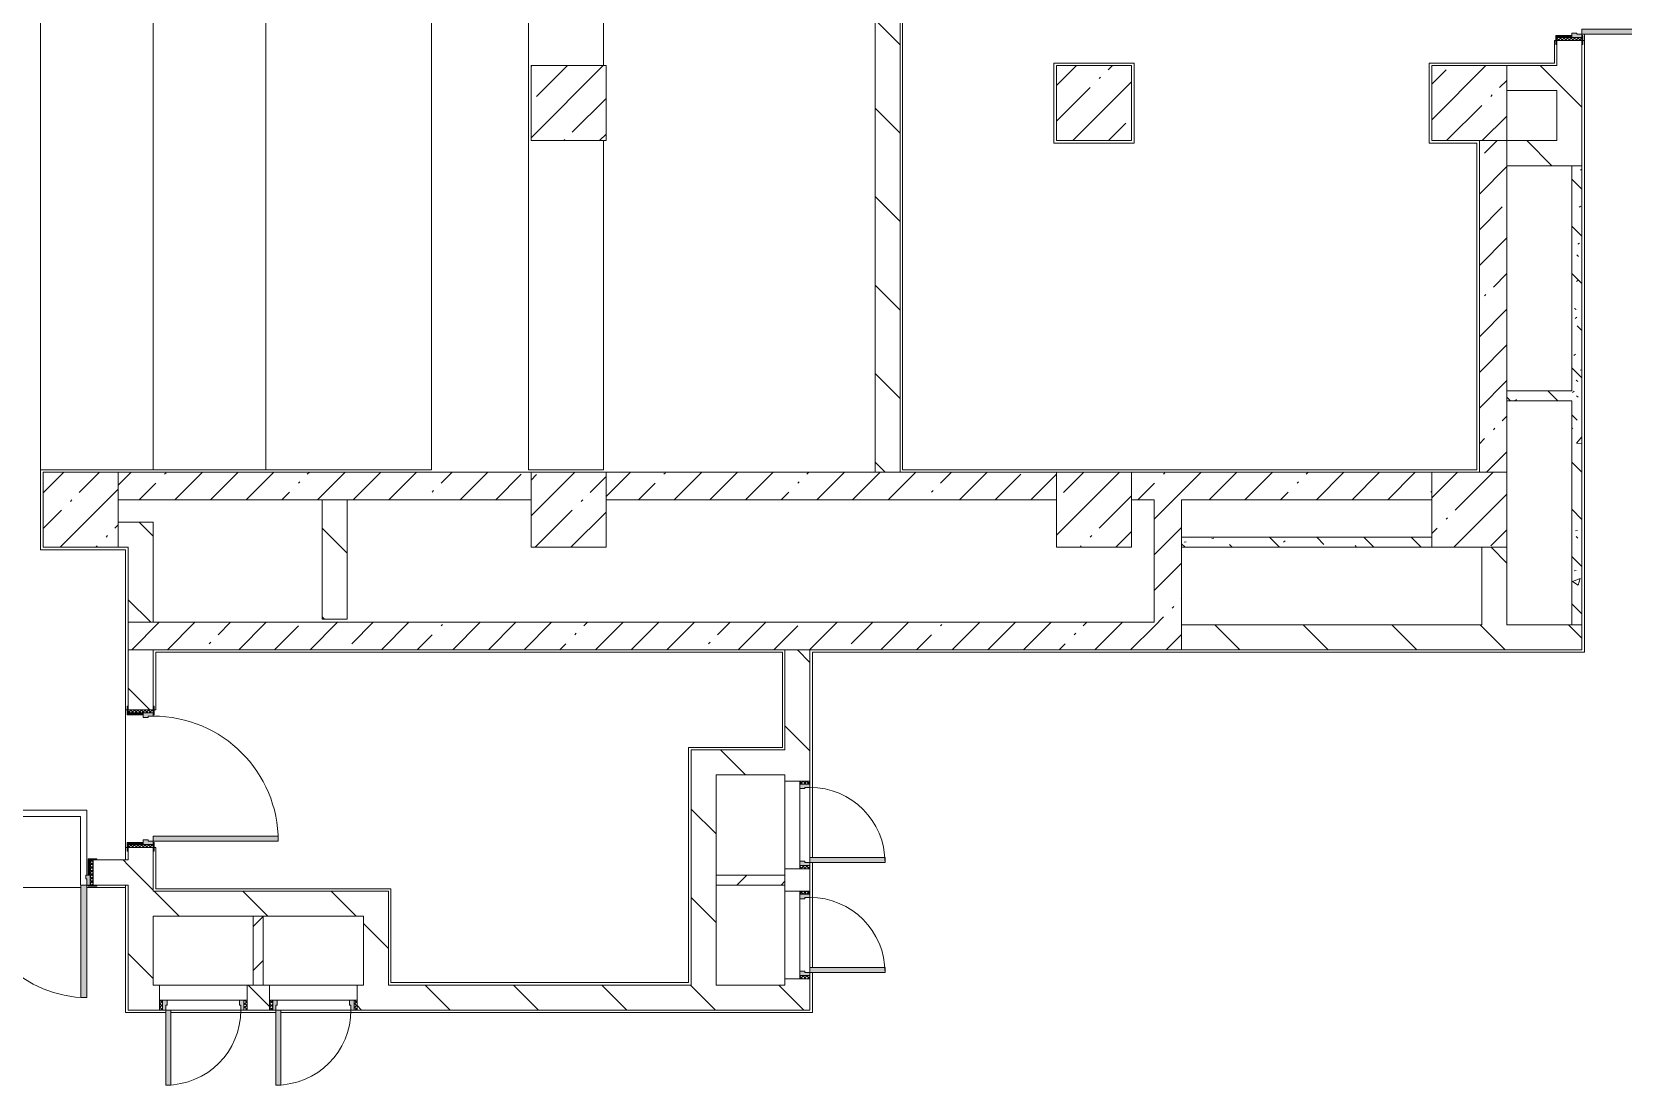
# Model space of a CAD drawing. Header units: millimetres. Extents: x 81494 to 296443, y -8553 to 29000.
# Drawn here: x 191253 to 203973, y 10300 to 18720 of the extents above; entities that cross this region are included whole.
import ezdxf

# ---------------------------------------------------------------- set-up
doc = ezdxf.new("R2010")
doc.units = ezdxf.units.MM
for name, color, linetype, lineweight, true_color in [('A-DOOR-5', 7, 'Continuous', 5, 0xe2e2e2), ('A-DOOR-6', 7, 'Continuous', 5, 0xaaaaaa), ('A-DOOR-FRAM-4', 7, 'Continuous', 5, 0xe2e2e2), ('A-DOOR-FRAM-5', 7, 'Continuous', 5, 0xaaaaaa), ('A-FLOR-2', 7, 'Continuous', 5, 0xaaaaaa), ('I-WALL-5', 7, 'Continuous', 5, 0x787878)]:
    doc.layers.add(name, color=color, linetype=linetype, lineweight=lineweight, true_color=true_color)
for name, color, linetype, lineweight in [('A-WALL', 7, 'Continuous', 9), ('I-WALL-3', 7, 'Continuous', 5), ('S-COLS-1', 7, 'Continuous', 5), ('S-STRS-2', 7, 'Continuous', 5)]:
    doc.layers.add(name, color=color, linetype=linetype, lineweight=lineweight)
pattern_1 = [(135, (169433.17, 0), (-353.5534, -353.5534), [])]
pattern_2 = [(45, (169433.17, 0), (-285.123, 285.123), []), (45, (169718.3, 0), (-285.123, 285.123), [504.031, -100.806, 16.764, -84.042])]
pattern_3 = [(135, (169433.17, 0), (-377.171, -377.171), [533.4, -88.9, 17.78, -88.9]), (135, (169433.17, 376.94), (-377.171, -377.171), []), (50, (169433.17, 0), (637.6445, -55.7866), [66.675, -733.425]), (355, (169433.2, 0), (-123.349, 668.699), [53.34, -586.74]), (100.451, (169486.3, -4.65), (514.299, 612.908), [56.665, -623.315]), (46.184, (169433.2, 177.8), (948.776, -147.15), [100.012, -1100.137]), (96.636, (169512.2, 165.5), (830.91, 865.997), [84.998, -934.973]), (351.184, (169433.2, 177.8), (830.918, 865.988), [80.01, -880.11]), (21, (169522.07, 133.35), (530.6506, -357.928), [66.675, -733.425]), (326, (169522.1, 133.35), (216.308, 644.658), [53.34, -586.74]), (71.451, (169566.3, 103.5), (746.96, 286.724), [56.665, -623.315]), (37.5, (169433.17, 0), (10.8105, 295.9426), [16.764, -562.864, 16.764, -578.866, -588.962]), (37.5, (169433.17, 0), (10.8105, 295.9426), [-1175.258, 16.764, -572.198]), (7.5, (169433.17, 0), (233.8692, 350.6318), [16.764, -322.834, 16.764, -549.529, -224.472]), (7.5, (169433.17, 0), (233.8692, 350.6318), [-905.891, 16.764, -207.708]), (327.5, (169234.92, 0), (474.5678, -20.0513), [16.764, -205.486, 16.764, -676.656, -920.115]), (327.5, (169234.92, 0), (474.5678, -20.0513), [-915.67, 16.764, -903.351]), (317.5, (169146.02, 0), (518.452, 88.9934), [16.764, -272.161, 16.764, -443.738, -653.415]), (317.5, (169146.02, 0), (518.452, 88.9934), [-749.427, 16.764, -636.651])]
pattern_4 = [(135, (1751.41, 164.685), (-14.14214, -14.14214), []), (225, (1751.41, 164.685), (14.14214, -14.14214), [])]
pattern_5 = [(45, (-371.384, 164.685), (-14.1421, 14.1421), []), (135, (-371.384, 164.685), (-14.1421, -14.1421), [])]
pattern_6 = [(45, (169433.17, 0), (-176.7767, 176.7767), [])]
pattern_7 = [(135, (1951.41, 164.685), (-14.14214, -14.14214), []), (225, (1951.41, 164.685), (14.14214, -14.14214), [])]
pattern_8 = [(45, (-171.384, 164.685), (-14.1421, 14.1421), []), (135, (-171.384, 164.685), (-14.1421, -14.1421), [])]

# ---------------------------------------------------------------- blocks, each defined once
blk = doc.blocks.new('BSC_Колонна _Прямоугольная - 600х600-V193-1_3_4_птичка')
at = {"layer": 'S-COLS-1'}
h = blk.add_hatch(dxfattribs=at)
h.set_pattern_fill('FP_122', color=256, style=0, pattern_type=2)
h.set_pattern_definition([(45, (-26110, -14900), (-285.123, 285.123), []), (45, (-25824.88, -14900), (-285.123, 285.123), [504.031, -100.806, 16.764, -84.042])])
h.paths.add_polyline_path([(300, -300), (300, 300), (-300, 300), (-300, -300)])
for p, q in [((300, 300), (-300, 300)), ((-300, 300), (-300, -300)), ((300, -300), (300, 300)), ((-300, -300), (300, -300))]:
    blk.add_line(p, q, dxfattribs=at)
blk = doc.blocks.new('BSC_Колонна _Прямоугольная - 600х600-V224-1_3_4_птичка')
at = {"layer": 'S-COLS-1'}
h = blk.add_hatch(dxfattribs=at)
h.set_pattern_fill('FP_149', color=256, style=0, pattern_type=2)
h.set_pattern_definition([(45, (-33310, -18150), (-285.123, 285.123), []), (45, (-33024.88, -18150), (-285.123, 285.123), [504.031, -100.806, 16.764, -84.042])])
h.paths.add_polyline_path([(60, -300), (300, -300), (300, 300), (-300, 300), (-300, -300)])
for p, q in [((300, 300), (-300, 300)), ((-300, 300), (-300, -300)), ((300, -300), (300, 300)), ((-300, -300), (300, -300))]:
    blk.add_line(p, q, dxfattribs=at)
blk = doc.blocks.new('BSC_Колонна _Прямоугольная - 600х600-V234-1_3_4_птичка')
at = {"layer": 'S-COLS-1'}
h = blk.add_hatch(dxfattribs=at)
h.set_pattern_fill('FP_155', color=256, style=0, pattern_type=2)
h.set_pattern_definition([(45, (-33310, -14900), (-285.123, 285.123), []), (45, (-33024.88, -14900), (-285.123, 285.123), [504.031, -100.806, 16.764, -84.042])])
h.paths.add_polyline_path([(-300, -300), (300, -300), (300, 300), (-300, 300), (-300, -135)])
for p, q in [((300, 300), (-300, 300)), ((-300, 300), (-300, -300)), ((300, -300), (300, 300)), ((-300, -300), (300, -300))]:
    blk.add_line(p, q, dxfattribs=at)
blk = doc.blocks.new('BSC_Колонна _Прямоугольная - 600х600-V248-1_3_4_птичка')
at = {"layer": 'S-COLS-1'}
h = blk.add_hatch(dxfattribs=at)
h.set_pattern_fill('FP_159', color=256, style=0, pattern_type=2)
h.set_pattern_definition([(45, (-30310, -14900), (-285.123, 285.123), []), (45, (-30024.88, -14900), (-285.123, 285.123), [504.031, -100.806, 16.764, -84.042])])
h.paths.add_polyline_path([(31, -300), (300, -300), (300, 300), (-300, 300), (-300, -300)])
for p, q in [((300, 300), (-300, 300)), ((-300, 300), (-300, -300)), ((300, -300), (300, 300)), ((-300, -300), (300, -300))]:
    blk.add_line(p, q, dxfattribs=at)
blk = doc.blocks.new('110_Дверь_СКБ_2Ст - Д-10 1800x2100h_Актовый зал EI30-23435156-1_3_4_птичка')
at = {"layer": 'A-DOOR-5'}
for points in [[(-838, 1000), (-888, 1000), (-887, 100), (-838, 100), (-838, 966)], [(862, 1000), (862, 100), (912, 100), (912, 1000)]]:
    blk.add_hatch(color=256, dxfattribs=at).paths.add_polyline_path(points)
h = blk.add_hatch(color=256, dxfattribs=at)
h.paths.add_polyline_path([(928, 100), (912, 100), (912, 50), (902, 50), (902, 20), (937, 20), (937, 100)])
h.paths.add_polyline_path([(-888, 100), (-913, 100), (-913, 20), (-878, 20), (-883, 50), (-888, 50)])
at = {"layer": 'A-DOOR-6'}
h = blk.add_hatch(dxfattribs=at)
h.set_pattern_fill('FP_169', color=256, style=0, pattern_type=2)
h.set_pattern_definition([(135, (1351.41, 164.685), (-14.1421, -14.1421), []), (225, (1351.41, 164.685), (14.1421, -14.1421), [])])
h.paths.add_polyline_path([(937, 100), (937, -100), (962, -100), (962, 100)])
at = {"layer": 'A-DOOR-FRAM-4'}
for points in [[(-938, 108), (-968, 108), (-968, 100), (-898, 100), (-898, 108), (-916, 108)], [(-898, 20), (-913, 20), (-913, -100), (-898, -100)], [(992, 108), (922, 108), (928, 100), (992, 100)], [(922, 20), (928, -100), (937, -100), (937, 20), (928, 20)], [(-898, -100), (-968, -100), (-968, -108), (-898, -108)], [(962, -100), (922, -100), (928, -108), (992, -108), (992, -100)]]:
    blk.add_hatch(color=256, dxfattribs=at).paths.add_polyline_path(points)
at = {"layer": 'A-DOOR-FRAM-5'}
h = blk.add_hatch(dxfattribs=at)
h.set_pattern_fill('FP_170', color=256, style=0, pattern_type=2)
h.set_pattern_definition([(45, (-771.384, 164.685), (-14.1421, 14.1421), []), (135, (-771.384, 164.685), (-14.1421, -14.1421), [])])
h.paths.add_polyline_path([(-938, 100), (-938, -100), (-913, -100), (-913, 100)])
at = {"layer": 'A-DOOR-6'}
for p, q in [((-888, 1000), (-888, 100)), ((-838, 1000), (-888, 1000)), ((-838, 100), (-838, 1000)), ((912, 1000), (862, 1000)), ((862, 1000), (862, 100)), ((912, 100), (912, 1000)), ((-888, 100), (-838, 100)), ((862, 100), (912, 100))]:
    blk.add_line(p, q, dxfattribs=at)
for centre, start, end in [((-888, 100), 0, 90), ((912, 100), 90, 180)]:
    blk.add_arc(centre, 900, start, end, dxfattribs=at)
at = {"layer": 'A-DOOR-FRAM-5'}
for p, q in [((-898, 108), (-968, 108)), ((-968, 108), (-968, 100)), ((-968, 100), (-898, 100)), ((-913, 100), (-938, 100)), ((-938, 100), (-938, -100)), ((-888, 100), (-913, 100)), ((-913, 100), (-913, 20)), ((-913, 20), (-878, 20)), ((-913, -100), (-913, 100)), ((-898, 20), (-913, 20)), ((-913, 20), (-913, -100)), ((-898, 100), (-898, 108)), ((-898, -100), (-898, 20)), ((-888, 50), (-888, 100)), ((-878, 50), (-888, 50)), ((-878, 20), (-878, 50)), ((912, 50), (902, 50)), ((902, 50), (902, 20)), ((902, 20), (937, 20)), ((912, 100), (912, 50)), ((937, 100), (912, 100)), ((992, 108), (922, 108)), ((922, 108), (922, 100)), ((922, 100), (992, 100)), ((937, 20), (922, 20)), ((922, 20), (922, -100)), ((937, 20), (937, 100)), ((962, 100), (937, 100)), ((937, 100), (937, -100)), ((937, -100), (937, 20)), ((962, -100), (962, 100)), ((992, 100), (992, 108)), ((-898, -100), (-968, -100)), ((-968, -100), (-968, -108)), ((-968, -108), (-898, -108)), ((-938, -100), (-913, -100)), ((-913, -100), (-898, -100)), ((-898, -108), (-898, -100)), ((922, -100), (937, -100)), ((992, -100), (922, -100)), ((922, -100), (922, -108)), ((922, -108), (992, -108)), ((937, -100), (962, -100)), ((992, -108), (992, -100))]:
    blk.add_line(p, q, dxfattribs=at)
blk = doc.blocks.new('110_Дверь_СКБ_1Ст_Внутренняя1 - Д-4к_п__1100x2100h_Артистические EI30-23988509-1_3_4_птичка')
at = {"layer": 'A-DOOR-5'}
h = blk.add_hatch(color=256, dxfattribs=at)
h.paths.add_polyline_path([(537.5, 100), (512.5, 100), (512.5, 60), (502.5, 60), (502.5, 20), (537.5, 20)])
h.paths.add_polyline_path([(-477.5, 60), (-487.5, 60), (-487.5, 100), (-512.5, 100), (-512.5, 20), (-477.5, 20), (-477.5, 44)])
at = {"layer": 'A-DOOR-6'}
h = blk.add_hatch(dxfattribs=at)
h.set_pattern_fill('FP_30', color=256, style=0, pattern_type=2)
h.set_pattern_definition(pattern_4)
h.paths.add_polyline_path([(562.5, 100), (537.5, 100), (537.5, -100), (562.5, -100)])
at = {"layer": 'A-DOOR-FRAM-4'}
for points in [[(512.5, 409.2), (512.5, 1100), (472.5, 1100), (472.5, 100), (512.5, 100), (512.5, 120)], [(-497.5, 100), (-497.5, 108), (-567.5, 108), (-567.5, 100), (-512.5, 100)], [(-497.5, 20), (-512.5, 20), (-512.5, -100), (-497.5, -100), (-497.5, -72.6)], [(592.5, 108), (522.5, 108), (522.5, 100), (592.5, 100)], [(537.5, 20), (522.5, 20), (522.5, -100), (537.5, -100)], [(-497.5, -108), (-497.5, -100), (-567.5, -100), (-567.5, -108), (-512.5, -108)], [(592.5, -108), (592.5, -100), (522.5, -100), (522.5, -108), (562.5, -108)]]:
    blk.add_hatch(color=256, dxfattribs=at).paths.add_polyline_path(points)
at = {"layer": 'A-DOOR-FRAM-5'}
h = blk.add_hatch(dxfattribs=at)
h.set_pattern_fill('FP_31', color=256, style=0, pattern_type=2)
h.set_pattern_definition(pattern_5)
h.paths.add_polyline_path([(-512.5, -100), (-512.5, 100), (-537.5, 100), (-537.5, -100)])
at = {"layer": 'A-DOOR-6'}
for p, q in [((512.5, 1100), (472.5, 1100)), ((472.5, 1100), (472.5, 100)), ((512.5, 100), (512.5, 1100)), ((472.5, 100), (512.5, 100))]:
    blk.add_line(p, q, dxfattribs=at)
blk.add_arc((512.5, 100), 1000, 90, 180, dxfattribs=at)
at = {"layer": 'A-DOOR-FRAM-5'}
for p, q in [((-497.5, 108), (-567.5, 108)), ((-567.5, 108), (-567.5, 100)), ((-567.5, 100), (-497.5, 100)), ((-512.5, 100), (-537.5, 100)), ((-537.5, 100), (-537.5, -100)), ((-487.5, 100), (-512.5, 100)), ((-512.5, 100), (-512.5, 20)), ((-512.5, -100), (-512.5, 100)), ((-497.5, 100), (-512.5, 100)), ((-512.5, 100), (-512.5, 99)), ((-512.5, 99), (-497.5, 99)), ((-512.5, 20), (-477.5, 20)), ((-497.5, 20), (-512.5, 20)), ((-512.5, 20), (-512.5, -100)), ((-497.5, 100), (-497.5, 108)), ((-497.5, 99), (-497.5, 100)), ((-497.5, -100), (-497.5, 20)), ((-487.5, 60), (-487.5, 100)), ((-477.5, 60), (-487.5, 60)), ((-477.5, 20), (-477.5, 60)), ((512.5, 60), (502.5, 60)), ((502.5, 60), (502.5, 20)), ((502.5, 20), (537.5, 20)), ((512.5, 100), (512.5, 60)), ((537.5, 100), (512.5, 100)), ((592.5, 108), (522.5, 108)), ((522.5, 108), (522.5, 100)), ((537.5, 100), (522.5, 100)), ((522.5, 100), (522.5, 99)), ((522.5, 100), (592.5, 100)), ((522.5, 99), (537.5, 99)), ((537.5, 20), (522.5, 20)), ((522.5, 20), (522.5, -100)), ((537.5, 20), (537.5, 100)), ((562.5, 100), (537.5, 100)), ((537.5, 100), (537.5, -100)), ((537.5, 99), (537.5, 100)), ((537.5, -100), (537.5, 20)), ((562.5, -100), (562.5, 100)), ((592.5, 100), (592.5, 108)), ((-497.5, -100), (-567.5, -100)), ((-567.5, -100), (-567.5, -108)), ((-567.5, -108), (-497.5, -108)), ((-537.5, -100), (-512.5, -100)), ((-512.5, -100), (-497.5, -100)), ((-497.5, -108), (-497.5, -100)), ((522.5, -100), (537.5, -100)), ((592.5, -100), (522.5, -100)), ((522.5, -100), (522.5, -108)), ((522.5, -108), (592.5, -108)), ((537.5, -100), (562.5, -100)), ((592.5, -108), (592.5, -100))]:
    blk.add_line(p, q, dxfattribs=at)
blk = doc.blocks.new('110_Дверь_СКБ_1Ст_Внутренняя1 - Д-4к_л_ 1100x2100h_кладовая-31838514-1_3_4_птичка')
at = {"layer": 'A-DOOR-5'}
h = blk.add_hatch(color=256, dxfattribs=at)
h.paths.add_polyline_path([(537.5, 100), (512.5, 100), (512.5, 60), (502.5, 60), (502.5, 20), (537.5, 20)])
h.paths.add_polyline_path([(-477.5, 60), (-487.5, 60), (-487.5, 100), (-512.5, 100), (-512.5, 20), (-477.5, 20), (-477.5, 44)])
at = {"layer": 'A-DOOR-6'}
h = blk.add_hatch(dxfattribs=at)
h.set_pattern_fill('FP_30', color=256, style=0, pattern_type=2)
h.set_pattern_definition(pattern_4)
h.paths.add_polyline_path([(562.5, 100), (537.5, 100), (537.5, -100), (562.5, -100)])
at = {"layer": 'A-DOOR-FRAM-4'}
for points in [[(512.5, 100), (512.5, 1100), (472.5, 1100), (472.5, 100)], [(-497.5, 108), (-567.5, 108), (-567.5, 100), (-497.5, 100)], [(-497.5, -100), (-497.5, 20), (-512.5, 20), (-512.5, -100)], [(592.5, 108), (522.5, 108), (522.5, 100), (592.5, 100)], [(537.5, 20), (522.5, 20), (522.5, -100), (537.5, -100)], [(-497.5, -108), (-497.5, -100), (-567.5, -100), (-567.5, -108), (-512.5, -108)], [(592.5, -100), (522.5, -100), (522.5, -108), (592.5, -108)]]:
    blk.add_hatch(color=256, dxfattribs=at).paths.add_polyline_path(points)
at = {"layer": 'A-DOOR-FRAM-5'}
h = blk.add_hatch(dxfattribs=at)
h.set_pattern_fill('FP_31', color=256, style=0, pattern_type=2)
h.set_pattern_definition(pattern_5)
h.paths.add_polyline_path([(-512.5, 100), (-537.5, 100), (-537.5, -100), (-512.5, -100)])
at = {"layer": 'A-DOOR-6'}
for p, q in [((512.5, 1100), (472.5, 1100)), ((472.5, 1100), (472.5, 100)), ((512.5, 100), (512.5, 1100)), ((472.5, 100), (512.5, 100))]:
    blk.add_line(p, q, dxfattribs=at)
blk.add_arc((512.5, 100), 1000, 90, 180, dxfattribs=at)
at = {"layer": 'A-DOOR-FRAM-5'}
for p, q in [((-497.5, 108), (-567.5, 108)), ((-567.5, 108), (-567.5, 100)), ((-567.5, 100), (-497.5, 100)), ((-512.5, 100), (-537.5, 100)), ((-537.5, 100), (-537.5, -100)), ((-487.5, 100), (-512.5, 100)), ((-512.5, 100), (-512.5, 20)), ((-512.5, -100), (-512.5, 100)), ((-497.5, 100), (-512.5, 100)), ((-512.5, 100), (-512.5, 99)), ((-512.5, 99), (-497.5, 99)), ((-512.5, 20), (-477.5, 20)), ((-497.5, 20), (-512.5, 20)), ((-512.5, 20), (-512.5, -100)), ((-497.5, 100), (-497.5, 108)), ((-497.5, 99), (-497.5, 100)), ((-497.5, -100), (-497.5, 20)), ((-487.5, 60), (-487.5, 100)), ((-477.5, 60), (-487.5, 60)), ((-477.5, 20), (-477.5, 60)), ((512.5, 60), (502.5, 60)), ((502.5, 60), (502.5, 20)), ((502.5, 20), (537.5, 20)), ((512.5, 100), (512.5, 60)), ((537.5, 100), (512.5, 100)), ((592.5, 108), (522.5, 108)), ((522.5, 108), (522.5, 100)), ((537.5, 100), (522.5, 100)), ((522.5, 100), (522.5, 99)), ((522.5, 100), (592.5, 100)), ((522.5, 99), (537.5, 99)), ((537.5, 20), (522.5, 20)), ((522.5, 20), (522.5, -100)), ((537.5, 20), (537.5, 100)), ((562.5, 100), (537.5, 100)), ((537.5, 100), (537.5, -100)), ((537.5, 99), (537.5, 100)), ((537.5, -100), (537.5, 20)), ((562.5, -100), (562.5, 100)), ((592.5, 100), (592.5, 108)), ((-497.5, -100), (-567.5, -100)), ((-567.5, -100), (-567.5, -108)), ((-567.5, -108), (-497.5, -108)), ((-537.5, -100), (-512.5, -100)), ((-512.5, -100), (-497.5, -100)), ((-497.5, -108), (-497.5, -100)), ((522.5, -100), (537.5, -100)), ((592.5, -100), (522.5, -100)), ((522.5, -100), (522.5, -108)), ((522.5, -108), (592.5, -108)), ((537.5, -100), (562.5, -100)), ((592.5, -108), (592.5, -100))]:
    blk.add_line(p, q, dxfattribs=at)
blk = doc.blocks.new('BSC_Колонна _Прямоугольная - 600х600-V278-1_3_4_птичка')
at = {"layer": 'S-COLS-1'}
h = blk.add_hatch(dxfattribs=at)
h.set_pattern_fill('FP_182', color=256, style=0, pattern_type=2)
h.set_pattern_definition([(45, (-22210, -14900), (-285.123, 285.123), []), (45, (-21924.88, -14900), (-285.123, 285.123), [504.031, -100.806, 16.764, -84.042])])
h.paths.add_polyline_path([(300, -300), (300, 300), (-300, 300), (-300, -300)])
for p, q in [((300, 300), (-300, 300)), ((-300, 300), (-300, -300)), ((300, -300), (300, 300)), ((-300, -300), (300, -300))]:
    blk.add_line(p, q, dxfattribs=at)
blk = doc.blocks.new('BSC_Колонна _Прямоугольная - 600х600-V279-1_3_4_птичка')
at = {"layer": 'S-COLS-1'}
h = blk.add_hatch(dxfattribs=at)
h.set_pattern_fill('FP_184', color=256, style=0, pattern_type=2)
h.set_pattern_definition([(45, (-26110, -18150), (-285.123, 285.123), []), (45, (-25824.88, -18150), (-285.123, 285.123), [504.031, -100.806, 16.764, -84.042])])
h.paths.add_polyline_path([(-300, -300), (300, -300), (300, 300), (-300, 300)])
for p, q in [((300, 300), (-300, 300)), ((-300, 300), (-300, -300)), ((300, -300), (300, 300)), ((-300, -300), (300, -300))]:
    blk.add_line(p, q, dxfattribs=at)
blk = doc.blocks.new('BSC_Колонна _Прямоугольная - 600х600-23728797-1_3_4_птичка')
at = {"layer": 'S-COLS-1'}
h = blk.add_hatch(dxfattribs=at)
h.set_pattern_fill('FP_185', color=256, style=0, pattern_type=2)
h.set_pattern_definition([(45, (-30310, -18150), (-285.123, 285.123), []), (45, (-30024.88, -18150), (-285.123, 285.123), [504.031, -100.806, 16.764, -84.042])])
h.paths.add_polyline_path([(212, -300), (300, -300), (300, 300), (-300, 297), (-300, -300)])
for p, q in [((300, 300), (-300, 300)), ((-300, 300), (-300, -300)), ((300, -300), (300, 300)), ((-300, -300), (300, -300))]:
    blk.add_line(p, q, dxfattribs=at)
blk = doc.blocks.new('110_Дверь_СКБ_1Ст - д-18 700x2100h_Технический шкаф ЭОМ и СС-23257539-1_3_4_птичка')
at = {"layer": 'A-DOOR-5'}
h = blk.add_hatch(color=256, dxfattribs=at)
h.paths.add_polyline_path([(-298, 100), (-313, 100), (-313, 20), (-278, 20), (-278, 60), (-288, 60), (-288, 100)])
h.paths.add_polyline_path([(337, 100), (312, 100), (312, 60), (302, 60), (302, 20), (337, 20), (337, 32)])
at = {"layer": 'A-DOOR-6'}
h = blk.add_hatch(dxfattribs=at)
h.set_pattern_fill('FP_54', color=256, style=0, pattern_type=2)
h.set_pattern_definition(pattern_7)
h.paths.add_polyline_path([(337, 100), (337, 20), (362, 20), (362, 100)])
at = {"layer": 'A-DOOR-FRAM-4'}
blk.add_hatch(color=256, dxfattribs=at).paths.add_polyline_path([(272, 700), (272, 100), (312, 100), (312, 700)])
at = {"layer": 'A-DOOR-FRAM-5'}
h = blk.add_hatch(dxfattribs=at)
h.set_pattern_fill('FP_55', color=256, style=0, pattern_type=2)
h.set_pattern_definition(pattern_8)
h.paths.add_polyline_path([(-338, 100), (-338, 20), (-313, 20), (-313, 100)])
at = {"layer": 'A-DOOR-6'}
for p, q in [((312, 700), (272, 700)), ((272, 700), (272, 100)), ((312, 100), (312, 700)), ((272, 100), (312, 100))]:
    blk.add_line(p, q, dxfattribs=at)
blk.add_arc((312, 100), 600, 90, 180, dxfattribs=at)
at = {"layer": 'A-DOOR-FRAM-5'}
for p, q in [((-313, 100), (-338, 100)), ((-338, 100), (-338, 20)), ((-338, 20), (-313, 20)), ((-288, 100), (-313, 100)), ((-313, 100), (-313, 20)), ((-313, 20), (-313, 100)), ((-313, 20), (-278, 20)), ((-288, 60), (-288, 100)), ((-288, 100), (272, 100)), ((-278, 60), (-288, 60)), ((-278, 20), (-278, 60)), ((302, 20), (-278, 20)), ((312, 60), (302, 60)), ((302, 60), (302, 20)), ((302, 20), (337, 20)), ((312, 100), (312, 60)), ((337, 100), (312, 100)), ((337, 20), (337, 100)), ((362, 100), (337, 100)), ((337, 100), (337, 20)), ((337, 20), (362, 20)), ((362, 20), (362, 100))]:
    blk.add_line(p, q, dxfattribs=at)
blk = doc.blocks.new('110_Дверь_СКБ_1Ст - д-18 700x2100h_Технический шкаф ЭОМ и СС-V263-1_3_4_птичка')
at = {"layer": 'A-DOOR-5'}
h = blk.add_hatch(color=256, dxfattribs=at)
h.paths.add_polyline_path([(322, 100), (312, 100), (312, 60), (302, 60), (302, 20), (337, 20), (337, 100)])
h.paths.add_polyline_path([(-288, 100), (-313, 100), (-313, 20), (-278, 20), (-278, 60), (-288, 60)])
at = {"layer": 'A-DOOR-6'}
h = blk.add_hatch(dxfattribs=at)
h.set_pattern_fill('FP_54', color=256, style=0, pattern_type=2)
h.set_pattern_definition(pattern_7)
h.paths.add_polyline_path([(337, 100), (337, 20), (362, 20), (362, 100)])
at = {"layer": 'A-DOOR-FRAM-4'}
blk.add_hatch(color=256, dxfattribs=at).paths.add_polyline_path([(272, 700), (272, 100), (312, 100), (312, 700)])
at = {"layer": 'A-DOOR-FRAM-5'}
h = blk.add_hatch(dxfattribs=at)
h.set_pattern_fill('FP_55', color=256, style=0, pattern_type=2)
h.set_pattern_definition(pattern_8)
h.paths.add_polyline_path([(-338, 100), (-338, 20), (-313, 20), (-313, 100)])
at = {"layer": 'A-DOOR-6'}
for p, q in [((312, 700), (272, 700)), ((272, 700), (272, 100)), ((312, 100), (312, 700)), ((272, 100), (312, 100))]:
    blk.add_line(p, q, dxfattribs=at)
blk.add_arc((312, 100), 600, 90, 180, dxfattribs=at)
at = {"layer": 'A-DOOR-FRAM-5'}
for p, q in [((-313, 100), (-338, 100)), ((-338, 100), (-338, 20)), ((-338, 20), (-313, 20)), ((-288, 100), (-313, 100)), ((-313, 100), (-313, 20)), ((-313, 20), (-313, 100)), ((-313, 20), (-278, 20)), ((-288, 60), (-288, 100)), ((-288, 100), (272, 100)), ((-278, 60), (-288, 60)), ((-278, 20), (-278, 60)), ((302, 20), (-278, 20)), ((312, 60), (302, 60)), ((302, 60), (302, 20)), ((302, 20), (337, 20)), ((312, 100), (312, 60)), ((337, 100), (312, 100)), ((337, 20), (337, 100)), ((362, 100), (337, 100)), ((337, 100), (337, 20)), ((337, 20), (362, 20)), ((362, 20), (362, 100))]:
    blk.add_line(p, q, dxfattribs=at)
blk = doc.blocks.new('Перекрытия 2 - Перекрытия 4-32990152-1_3_4_птичка')
at = {"layer": 'S-STRS-2'}
for p, q in [((21910, 19180), (22510, 19180)), ((21910, 19180), (21910, 15200)), ((22810, 19180), (23410, 19180)), ((22810, 15200), (22810, 19180)), ((25034, 19180), (23710, 19180)), ((23710, 19180), (23710, 15200)), ((25034, 15200), (25034, 19180)), ((26410, 19180), (25810, 19180)), ((25810, 19180), (25810, 15200)), ((26410, 18430), (26410, 19180)), ((26410, 15200), (26410, 17830)), ((22810, 15200), (21910, 15200)), ((23710, 15200), (22810, 15200)), ((23710, 15200), (25034, 15200)), ((25810, 15200), (26410, 15200))]:
    blk.add_line(p, q, dxfattribs=at)
blk = doc.blocks.new('BSC_Колонна _Прямоугольная - 600х600-V330-1_3_4_птичка')
at = {"layer": 'S-COLS-1'}
for p, q in [((300, 300), (-300, 300)), ((-300, 300), (-300, -300)), ((300, -300), (300, 300)), ((-300, -300), (300, -300))]:
    blk.add_line(p, q, dxfattribs=at)

msp = doc.modelspace()

# ---------------------------------------------------------------- hatches: boundary and pattern name
at = {"layer": 'I-WALL-3'}
h = msp.add_hatch(dxfattribs=at)
h.set_pattern_fill('FP_126', color=256, style=0, pattern_type=2)
h.set_pattern_definition(pattern_1)
h.paths.add_polyline_path([(197993.2, 15200), (198193.2, 15200), (198193.2, 26500), (197993.2, 26500), (197993.2, 15220)])
h = msp.add_hatch(dxfattribs=at)
h.set_pattern_fill('FP_126', color=256, style=0, pattern_type=2)
h.set_pattern_definition(pattern_1)
h.paths.add_polyline_path([(203443.2, 17850), (203643.2, 17850), (203643.2, 18650), (203443.2, 18650), (203443.2, 18250)])
h.paths.add_polyline_path([(203643.2, 19750), (203643.2, 23400), (203443.2, 23400), (203443.2, 19750)])
h = msp.add_hatch(dxfattribs=at)
h.set_pattern_fill('FP_126', color=256, style=0, pattern_type=2)
h.set_pattern_definition(pattern_1)
h.paths.add_polyline_path([(203043.2, 18250), (203443.2, 18250), (203443.2, 18450), (203043.2, 18450)])
h = msp.add_hatch(dxfattribs=at)
h.set_pattern_fill('FP_96', color=256, style=0, pattern_type=2)
h.set_pattern_definition(pattern_2)
h.paths.add_polyline_path([(203043.2, 15200), (203043.6, 15200), (203043.2, 17850), (202823.6, 17850), (202823.6, 15200)])
h = msp.add_hatch(dxfattribs=at)
h.set_pattern_fill('FP_126', color=256, style=0, pattern_type=2)
h.set_pattern_definition(pattern_1)
h.paths.add_polyline_path([(203423.2, 17650), (203643.2, 17650), (203643.2, 17850), (203043.6, 17850), (203043.6, 17650)])
h = msp.add_hatch(dxfattribs=at)
h.set_pattern_fill('FP_96', color=256, style=0, pattern_type=2)
h.set_pattern_definition(pattern_2)
h.paths.add_polyline_path([(191943.2, 14980), (195243.2, 14980), (195243.2, 15200), (191943.2, 15200)])
h.paths.add_polyline_path([(200443.2, 14980), (202443.2, 14980), (202443.2, 15200), (200043.2, 15200), (200043.2, 14980), (200240.2, 14980)])
h.paths.add_polyline_path([(199423.2, 14980), (199443.2, 14980), (199443.2, 15200), (195843.2, 15200), (195843.2, 14980), (198213.2, 14980)])
h = msp.add_hatch(dxfattribs=at)
h.set_pattern_fill('FP_126', color=256, style=0, pattern_type=2)
h.set_pattern_definition(pattern_1)
h.paths.add_polyline_path([(193773.2, 14025), (193773.2, 14980), (193573.2, 14980), (193573.2, 14025)])
h = msp.add_hatch(dxfattribs=at)
h.set_pattern_fill('FP_96', color=256, style=0, pattern_type=2)
h.set_pattern_definition(pattern_2)
h.paths.add_polyline_path([(200240.2, 13780), (200443.2, 13780), (200443.2, 14980), (200223.2, 14980), (200223.2, 13780)])
h = msp.add_hatch(dxfattribs=at)
h.set_pattern_fill('FP_126', color=256, style=0, pattern_type=2)
h.set_pattern_definition(pattern_1)
h.paths.add_polyline_path([(192094.3, 14600), (192223.2, 14600), (192223.2, 14800), (191943.2, 14800), (191943.2, 14600), (192023.2, 14600)])
h = msp.add_hatch(dxfattribs=at)
h.set_pattern_fill('FP_126', color=256, style=0, pattern_type=2)
h.set_pattern_definition(pattern_1)
h.paths.add_polyline_path([(192023.2, 14000), (192223.2, 14000), (192223.2, 14600), (192023.2, 14600), (192023.2, 14580)])
h = msp.add_hatch(dxfattribs=at)
h.set_pattern_fill('FP_126', color=256, style=0, pattern_type=2)
h.set_pattern_definition(pattern_1)
h.paths.add_polyline_path([(203043.6, 13980), (203043.2, 14600), (202843.6, 14600), (202843.6, 13980)])
h = msp.add_hatch(dxfattribs=at)
h.set_pattern_fill('FP_96', color=256, style=0, pattern_type=2)
h.set_pattern_definition(pattern_2)
h.paths.add_polyline_path([(192816, 13780), (200223.2, 13780), (200223.2, 14000), (192023.2, 14000), (192023.2, 13780), (192681.5, 13780)])
h = msp.add_hatch(dxfattribs=at)
h.set_pattern_fill('FP_126', color=256, style=0, pattern_type=2)
h.set_pattern_definition(pattern_1)
h.paths.add_polyline_path([(203631.5, 13780), (203643.2, 13780), (203643.2, 13980), (200443.2, 13980), (200443.2, 13780), (203099.4, 13780)])
h = msp.add_hatch(dxfattribs=at)
h.set_pattern_fill('FP_126', color=256, style=0, pattern_type=2)
h.set_pattern_definition(pattern_1)
h.paths.add_polyline_path([(192023.2, 10900), (192223.2, 10900), (192223.2, 12200), (192023.2, 12200), (192023.2, 11397.9)])
h.paths.add_polyline_path([(192223.2, 13300), (192223.2, 13780), (192023.2, 13780), (192023.2, 13300)])
h = msp.add_hatch(dxfattribs=at)
h.set_pattern_fill('FP_126', color=256, style=0, pattern_type=2)
h.set_pattern_definition(pattern_1)
h.paths.add_polyline_path([(197273.2, 10900), (197473.2, 10900), (197473.2, 11150), (197273.2, 11150), (197273.2, 11100)])
h.paths.add_polyline_path([(197273.2, 11850), (197473.2, 11850), (197473.2, 12030), (197273.2, 12030), (197273.2, 11900)])
h.paths.add_polyline_path([(197273.2, 12730), (197473.2, 12730), (197473.2, 13780), (197273.2, 13780), (197273.2, 12780)])
h = msp.add_hatch(dxfattribs=at)
h.set_pattern_fill('FP_126', color=256, style=0, pattern_type=2)
h.set_pattern_definition(pattern_1)
h.paths.add_polyline_path([(196723.2, 11100), (196723.2, 12980), (196523.2, 12980), (196528.1, 11100)])
h = msp.add_hatch(dxfattribs=at)
h.set_pattern_fill('FP_126', color=256, style=0, pattern_type=2)
h.set_pattern_definition(pattern_1)
h.paths.add_polyline_path([(196723.2, 12780), (197273.2, 12780), (197273.2, 12980), (196723.2, 12980)])
h = msp.add_hatch(dxfattribs=at)
h.set_pattern_fill('FP_126', color=256, style=0, pattern_type=2)
h.set_pattern_definition(pattern_1)
h.paths.add_polyline_path([(191773.2, 11900), (192023.2, 11900), (192023.2, 12100), (191743.2, 12100), (191743.2, 11900)])
h.paths.add_polyline_path([(189663.2, 11900), (189843.2, 11900), (189843.2, 12100), (189643.2, 12100), (189643.2, 11900)])
h = msp.add_hatch(dxfattribs=at)
h.set_pattern_fill('FP_132', color=256, style=0, pattern_type=2)
h.set_pattern_definition(pattern_6)
h.paths.add_polyline_path([(197273.2, 11900), (197273.2, 11980), (196723.2, 11980), (196723.2, 11900)])
h = msp.add_hatch(dxfattribs=at)
h.set_pattern_fill('FP_126', color=256, style=0, pattern_type=2)
h.set_pattern_definition(pattern_1)
h.paths.add_polyline_path([(192816, 11650), (194103.2, 11650), (194103.2, 11850), (192223.2, 11850), (192223.2, 11650), (192243.2, 11650)])
h = msp.add_hatch(dxfattribs=at)
h.set_pattern_fill('FP_132', color=256, style=0, pattern_type=2)
h.set_pattern_definition(pattern_6)
h.paths.add_polyline_path([(193103.2, 11100), (193103.2, 11650), (193023.2, 11650), (193023.2, 11100)])
h = msp.add_hatch(dxfattribs=at)
h.set_pattern_fill('FP_126', color=256, style=0, pattern_type=2)
h.set_pattern_definition(pattern_1)
h.paths.add_polyline_path([(194103.2, 11100), (194103.2, 11650), (193903.2, 11650), (193903.2, 11100)])
h = msp.add_hatch(dxfattribs=at)
h.set_pattern_fill('FP_126', color=256, style=0, pattern_type=2)
h.set_pattern_definition(pattern_1)
h.paths.add_polyline_path([(197273.2, 10900), (197273.2, 11100), (193853.2, 11100), (193853.2, 10900), (196528.1, 10900)])
h.paths.add_polyline_path([(192273.2, 10900), (192273.2, 11100), (192223.2, 11100), (192223.2, 10900)])
h.paths.add_polyline_path([(192973.2, 10900), (193153.2, 10900), (193153.2, 11100), (192973.2, 11100), (192973.2, 10980)])
at = {"layer": 'I-WALL-5'}
h = msp.add_hatch(dxfattribs=at)
h.set_pattern_fill('FP_125', color=256, style=0, pattern_type=2)
h.set_pattern_definition(pattern_3)
h.paths.add_polyline_path([(203643.2, 13980), (203643.2, 17650), (203563.2, 17650), (203563.2, 13980)])
h = msp.add_hatch(dxfattribs=at)
h.set_pattern_fill('FP_125', color=256, style=0, pattern_type=2)
h.set_pattern_definition(pattern_3)
h.paths.add_polyline_path([(203043.6, 15770), (203563.2, 15770), (203563.2, 15850), (203043.6, 15850)])
h = msp.add_hatch(dxfattribs=at)
h.set_pattern_fill('FP_125', color=256, style=0, pattern_type=2)
h.set_pattern_definition(pattern_3)
h.paths.add_polyline_path([(202442.9, 14600), (202442.9, 14680), (200443.2, 14680), (200443.2, 14600)])

# ---------------------------------------------------------------- linework, layer by layer
at = {"layer": 'A-FLOR-2'}
for p, q in [((198213.2, 19880), (198213.2, 15220)), ((203663.2, 18700), (203663.2, 13760)), ((203423.2, 18470), (203423.2, 18650)), ((203423.2, 18650), (203435.2, 18650)), ((203651.2, 18650), (203663.2, 18650)), ((199423.2, 17830), (199423.2, 18470)), ((199423.2, 18470), (200063.2, 18470)), ((200063.2, 18470), (200063.2, 17830)), ((202423.2, 17830), (202423.2, 18470)), ((202423.2, 18470), (203423.2, 18470)), ((200063.2, 17830), (199423.2, 17830)), ((202803.6, 17830), (202423.2, 17830)), ((202803.6, 15220), (202803.6, 17830)), ((191323.2, 14580), (191323.2, 15220)), ((198213.2, 15220), (202803.6, 15220)), ((192003.2, 14580), (191323.2, 14580)), ((192003.2, 12100), (192003.2, 14580)), ((197253.2, 13760), (192243.2, 13760)), ((192243.2, 13760), (192243.2, 13300)), ((197253.2, 13000), (197253.2, 13760)), ((203663.2, 13760), (197493.2, 13760)), ((197493.2, 13760), (197493.2, 12120)), ((192015.2, 13300), (192003.2, 13300)), ((192243.2, 13300), (192231.2, 13300)), ((196503.2, 11120), (196503.2, 13000)), ((196503.2, 13000), (197253.2, 13000)), ((191693, 12498.9), (189877.8, 12498.9)), ((191693, 11980), (191693, 12498.9)), ((189927.8, 12448.9), (191643, 12448.9)), ((191643, 12448.9), (191643, 11898.9)), ((192003.2, 12200), (192015.2, 12200)), ((192231.2, 12200), (192243.2, 12200)), ((192243.2, 12200), (192243.2, 11870)), ((197493.2, 12080), (197493.2, 11240)), ((191643.2, 11880), (189943.2, 11880)), ((191693, 11900), (191693, 11950.6)), ((192003.2, 11880), (191693.2, 11880)), ((192003.2, 10880), (192003.2, 11900)), ((192243.2, 11870), (194123.2, 11870)), ((194123.2, 11870), (194123.2, 11120)), ((197493.2, 11200), (197493.2, 10880)), ((194123.2, 11120), (196503.2, 11120)), ((192323.2, 10880), (192003.2, 10880)), ((193203.2, 10880), (192363.2, 10880)), ((197493.2, 10880), (193243.2, 10880))]:
    msp.add_line(p, q, dxfattribs=at)
at = {"layer": 'A-WALL'}
for p, q in [((203643.2, 17650), (203563.2, 17650)), ((203043.6, 15850), (203043.6, 15770)), ((197993.2, 15200), (198193.2, 15200)), ((193773.2, 14980), (193573.2, 14980)), ((200443.2, 14680), (200443.2, 14600)), ((192223.2, 14000), (192023.2, 14000)), ((200443.2, 13980), (200443.2, 13780)), ((203563.2, 13980), (203643.2, 13980)), ((192223.2, 13780), (192023.2, 13780)), ((197473.2, 13780), (197273.2, 13780)), ((196723.2, 11980), (196723.2, 11900)), ((197273.2, 11900), (197273.2, 11980)), ((193103.2, 11650), (193023.2, 11650)), ((193023.2, 11100), (193103.2, 11100))]:
    msp.add_line(p, q, dxfattribs=at)
at = {"layer": 'I-WALL-3'}
for p, q in [((197993.2, 26500), (197993.2, 15200)), ((198193.2, 15200), (198193.2, 19900)), ((203443.2, 18620), (203443.2, 18450)), ((203643.2, 13780), (203643.2, 18620)), ((203443.2, 18450), (203043.2, 18450)), ((203043.2, 18250), (203443.2, 18250)), ((203443.2, 18250), (203443.2, 17850)), ((202823.6, 17850), (202823.6, 15200)), ((203443.2, 17850), (203043.6, 17850)), ((203043.6, 17850), (203043.6, 15850)), ((203043.6, 17650), (203563.2, 17650)), ((203563.2, 17650), (203563.2, 15850)), ((203563.2, 15850), (203043.6, 15850)), ((203043.6, 15200), (203043.6, 15770)), ((203043.6, 15770), (203563.2, 15770)), ((203563.2, 15770), (203563.2, 13980)), ((195243.2, 15200), (191943.2, 15200)), ((197993.2, 15200), (195843.2, 15200)), ((199443.2, 15200), (198193.2, 15200)), ((202443.2, 15200), (200043.2, 15200)), ((191943.2, 14980), (193573.2, 14980)), ((193573.2, 14980), (193573.2, 14025)), ((193773.2, 14980), (195243.2, 14980)), ((193773.2, 14025), (193773.2, 14980)), ((195843.2, 14980), (199443.2, 14980)), ((200043.2, 14980), (200223.2, 14980)), ((200223.2, 14980), (200223.2, 14000)), ((200443.2, 14980), (202443.2, 14980)), ((200443.2, 14680), (200443.2, 14980)), ((192223.2, 14800), (191943.2, 14800)), ((192223.2, 14000), (192223.2, 14800)), ((202442.9, 14680), (200443.2, 14680)), ((202442.9, 14600), (202442.9, 14680)), ((191943.2, 14600), (192023.2, 14600)), ((192023.2, 14600), (192023.2, 13330)), ((200443.2, 14600), (202442.9, 14600)), ((200443.2, 13980), (200443.2, 14600)), ((202843.6, 14600), (202843.6, 13980)), ((203043.6, 13980), (203043.6, 14600)), ((200223.2, 14000), (192223.2, 14000)), ((193573.2, 14025), (193773.2, 14025)), ((202843.6, 13980), (200443.2, 13980)), ((203563.2, 13980), (203043.6, 13980)), ((192223.2, 13780), (197273.2, 13780)), ((192223.2, 13330), (192223.2, 13780)), ((197273.2, 13780), (197273.2, 12980)), ((197473.2, 12730), (197473.2, 13780)), ((197473.2, 13780), (203643.2, 13780)), ((196523.2, 12980), (196523.2, 11100)), ((197273.2, 12980), (196523.2, 12980)), ((196723.2, 11980), (196723.2, 12780)), ((196723.2, 12780), (197273.2, 12780)), ((197273.2, 11980), (197273.2, 12780)), ((197273.2, 12730), (197393.2, 12730)), ((192023.2, 12100), (191773.2, 12100)), ((192023.2, 12170), (192023.2, 12100)), ((192223.2, 11850), (192223.2, 12170)), ((197273.2, 11980), (196723.2, 11980)), ((197393.2, 12030), (197273.2, 12030)), ((197473.2, 11850), (197473.2, 12030)), ((191773.2, 11900), (192023.2, 11900)), ((192023.2, 11900), (192023.2, 10900)), ((194103.2, 11850), (192223.2, 11850)), ((194103.2, 11100), (194103.2, 11850)), ((196723.2, 11100), (196723.2, 11900)), ((196723.2, 11900), (197273.2, 11900)), ((197273.2, 11100), (197273.2, 11900)), ((197273.2, 11850), (197393.2, 11850)), ((192223.2, 11650), (193023.2, 11650)), ((192223.2, 11100), (192223.2, 11650)), ((193023.2, 11650), (193023.2, 11100)), ((193103.2, 11650), (193903.2, 11650)), ((193103.2, 11100), (193103.2, 11650)), ((193903.2, 11650), (193903.2, 11100)), ((192223.2, 11100), (193023.2, 11100)), ((192273.2, 10980), (192273.2, 11100)), ((192973.2, 11100), (192973.2, 10980)), ((193103.2, 11100), (193903.2, 11100)), ((193153.2, 10980), (193153.2, 11100)), ((193853.2, 11100), (193853.2, 10980)), ((196523.2, 11100), (194103.2, 11100)), ((197273.2, 11100), (196723.2, 11100)), ((197393.2, 11150), (197273.2, 11150)), ((197473.2, 10900), (197473.2, 11150)), ((192023.2, 10900), (192273.2, 10900)), ((192973.2, 10900), (193153.2, 10900)), ((193853.2, 10900), (197473.2, 10900))]:
    msp.add_line(p, q, dxfattribs=at)

# ---------------------------------------------------------------- block references
at = {"layer": 'A-DOOR-6'}
for name, p, rotation in [('110_Дверь_СКБ_1Ст_Внутренняя1 - Д-4к_п__1100x2100h_Артистические EI30-23988509-1_3_4_птичка', (203543.2, 19212.5), 269.9999999999999), ('110_Дверь_СКБ_1Ст_Внутренняя1 - Д-4к_л_ 1100x2100h_кладовая-31838514-1_3_4_птичка', (192123.2, 12762.5), 269.9999999999999), ('110_Дверь_СКБ_1Ст - д-18 700x2100h_Технический шкаф ЭОМ и СС-V263-1_3_4_птичка', (197373.2, 12392.5), 270), ('110_Дверь_СКБ_2Ст - Д-10 1800x2100h_Актовый зал EI30-23435156-1_3_4_птичка', (190805.7, 12000), 180), ('110_Дверь_СКБ_1Ст - д-18 700x2100h_Технический шкаф ЭОМ и СС-V263-1_3_4_птичка', (197373.2, 11512.5), 270), ('110_Дверь_СКБ_1Ст - д-18 700x2100h_Технический шкаф ЭОМ и СС-23257539-1_3_4_птичка', (192635.7, 11000), 180), ('110_Дверь_СКБ_1Ст - д-18 700x2100h_Технический шкаф ЭОМ и СС-V263-1_3_4_птичка', (193515.7, 11000), 180)]:
    msp.add_blockref(name, p, dxfattribs=dict(at, rotation=rotation))
at = {"layer": 'S-COLS-1'}
for name, p in [('BSC_Колонна _Прямоугольная - 600х600-V279-1_3_4_птичка', (195543.2, 18150)), ('BSC_Колонна _Прямоугольная - 600х600-23728797-1_3_4_птичка', (199743.2, 18150)), ('BSC_Колонна _Прямоугольная - 600х600-V330-1_3_4_птичка', (199743.2, 18150)), ('BSC_Колонна _Прямоугольная - 600х600-V224-1_3_4_птичка', (202743.2, 18150)), ('BSC_Колонна _Прямоугольная - 600х600-V278-1_3_4_птичка', (191643.2, 14900)), ('BSC_Колонна _Прямоугольная - 600х600-V193-1_3_4_птичка', (195543.2, 14900)), ('BSC_Колонна _Прямоугольная - 600х600-V248-1_3_4_птичка', (199743.2, 14900)), ('BSC_Колонна _Прямоугольная - 600х600-V234-1_3_4_птичка', (202743.2, 14900))]:
    msp.add_blockref(name, p, dxfattribs=at)
at = {"layer": 'S-STRS-2'}
msp.add_blockref('Перекрытия 2 - Перекрытия 4-32990152-1_3_4_птичка', (169413.2, 20), dxfattribs=at)

doc.saveas('drawing.dxf')
